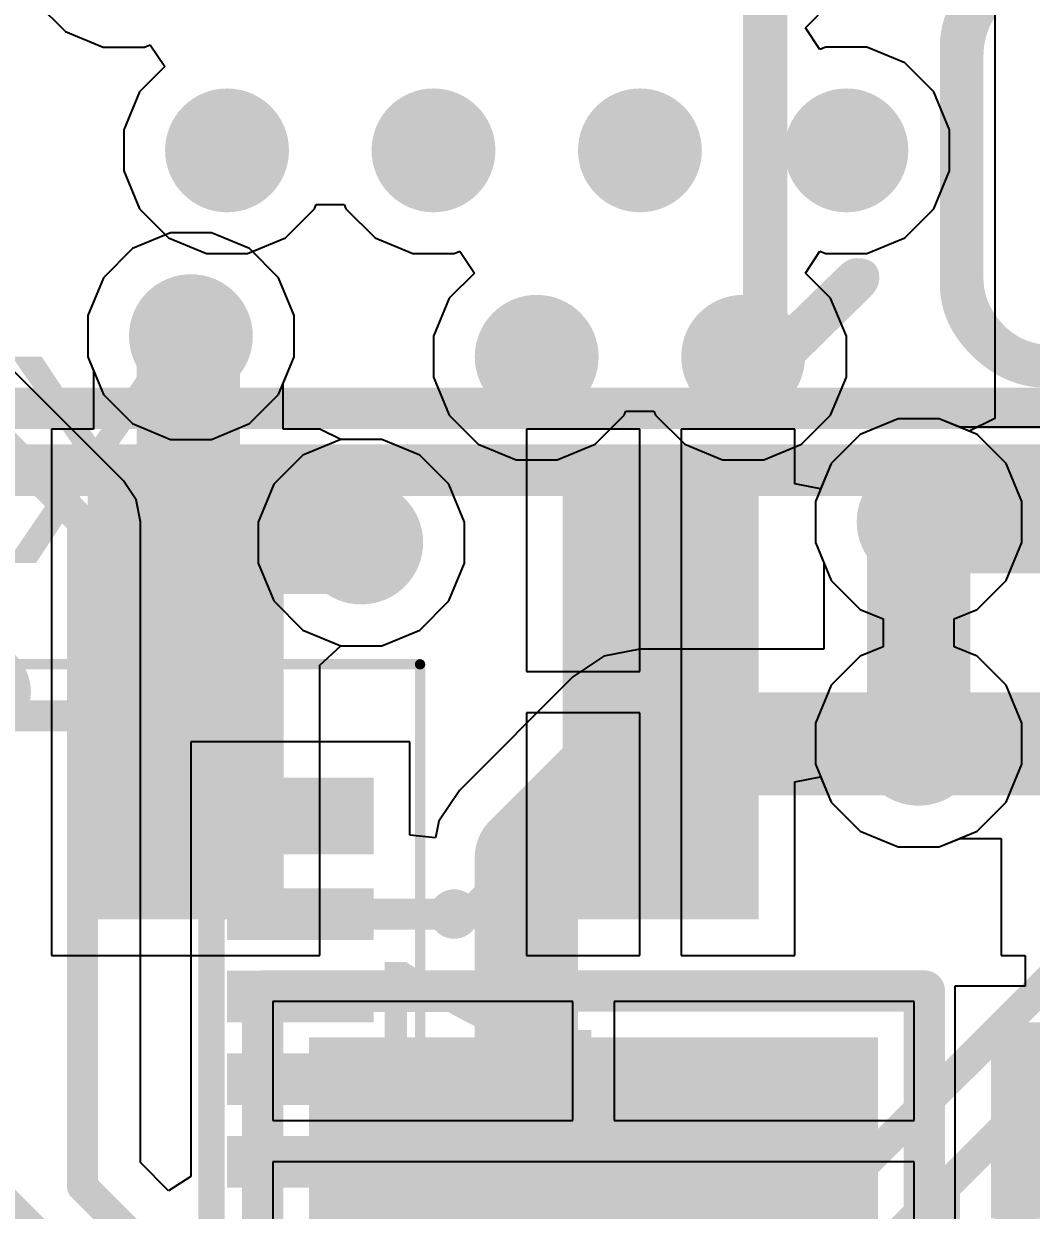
# Model space of a CAD drawing. Header units: inches. Extents: x -1.9 to 51.5, y -1.6 to 35.1.
# Drawn here: x 42.52 to 47.4, y 19.86 to 25.61 of the extents above; entities that cross this region are included whole.
import ezdxf

# ---------------------------------------------------------------- set-up
doc = ezdxf.new("R2010")
doc.units = ezdxf.units.IN
for name, color, linetype in [('Bottom Layer', 76, 'Continuous'), ('Bottom Layer 1', 5, 'Continuous'), ('Bottom Overlay', 54, 'Continuous'), ('Bottom Paste', 16, 'Continuous'), ('Bottom Solder', 6, 'Continuous'), ('Mechanical 13', 56, 'Continuous'), ('Mechanical 15', 56, 'Continuous'), ('Mechanical 16', 56, 'Continuous'), ('Mechanical 5', 56, 'Continuous'), ('Top Layer', 16, 'Continuous'), ('Top Layer 1', 1, 'Continuous'), ('Top Overlay', 2, 'Continuous'), ('Top Paste', 8, 'Continuous'), ('Top Solder', 216, 'Continuous'), ('Via Holes', 16, 'Continuous')]:
    doc.layers.add(name, color=color, linetype=linetype)
doc.styles.add('Arial', font='', dxfattribs={"height": 0.2})
doc.styles.add('GOST type B', font='', dxfattribs={"height": 0.2})
doc.styles.get('Arial').set_extended_font_data('Arial')
doc.styles.get('GOST type B').set_extended_font_data('GOST type B')

# ---------------------------------------------------------------- blocks, each defined once
blk = doc.blocks.new('DF40C_40DP_B_106')
at = {"layer": 'Bottom Layer 1'}
for points in [[(-4.435, 1.685), (-4.115, 1.685), (-4.115, 1.025), (-4.435, 1.025)], [(-3.9, 1.685), (-3.7, 1.685), (-3.7, 1.025), (-3.9, 1.025)], [(-3.5, 1.685), (-3.3, 1.685), (-3.3, 1.025), (-3.5, 1.025)], [(-3.1, 1.685), (-2.9, 1.685), (-2.9, 1.025), (-3.1, 1.025)], [(-2.7, 1.685), (-2.5, 1.685), (-2.5, 1.025), (-2.7, 1.025)]]:
    blk.add_hatch(color=5, dxfattribs=at).paths.add_polyline_path(points)
at = {"layer": 'Bottom Paste'}
for points in [[(-4.435, 1.685), (-4.115, 1.685), (-4.115, 1.025), (-4.435, 1.025)], [(-3.9, 1.685), (-3.7, 1.685), (-3.7, 1.025), (-3.9, 1.025)], [(-3.5, 1.685), (-3.3, 1.685), (-3.3, 1.025), (-3.5, 1.025)], [(-3.1, 1.685), (-2.9, 1.685), (-2.9, 1.025), (-3.1, 1.025)], [(-2.7, 1.685), (-2.5, 1.685), (-2.5, 1.025), (-2.7, 1.025)]]:
    blk.add_hatch(color=16, dxfattribs=at).paths.add_polyline_path(points)
at = {"layer": 'Bottom Solder'}
for points in [[(-4.46, 1.71), (-4.09, 1.71), (-4.09, 1), (-4.46, 1)], [(-3.925, 1.71), (-3.675, 1.71), (-3.675, 1), (-3.925, 1)], [(-3.525, 1.71), (-3.275, 1.71), (-3.275, 1), (-3.525, 1)], [(-3.125, 1.71), (-2.875, 1.71), (-2.875, 1), (-3.125, 1)], [(-2.725, 1.71), (-2.475, 1.71), (-2.475, 1), (-2.725, 1)]]:
    blk.add_hatch(color=6, dxfattribs=at).paths.add_polyline_path(points)
at = {"layer": 'Bottom Overlay'}
for points in [[(-3.74, 2.1, 0.12, 0.12, 1), (-3.86, 2.1, 0.12, 0.12, 1)], [(-3.89, 2.1, 0.06, 0.06, 1), (-3.83, 2.1, 0.06, 0.06, 1)], [(-3.77, 2.1, 0.06, 0.06, 1), (-3.71, 2.1, 0.06, 0.06, 1)], [(-4.7975, 0.925, 0.075, 0.075, 1), (-4.7225, 0.925, 0.075, 0.075, 1)]]:
    blk.add_lwpolyline(points, format="xyseb", close=True, dxfattribs=at)
blk.add_lwpolyline([(-4.76, -0.925, 0.15, 0.15, 0), (-4.76, 0.925, 0.15, 0.15, 0)], format="xyseb", dxfattribs=at)
at = {"layer": 'Mechanical 13'}
for points in [[(-4.76, -0.925, 0.127, 0.127, 0), (-4.76, 0.925, 0.127, 0.127, 0)], [(4.76, 0.925, 0.127, 0.127, 0), (-4.76, 0.925, 0.127, 0.127, 0)]]:
    blk.add_lwpolyline(points, format="xyseb", dxfattribs=at)
blk.add_lwpolyline([(-4.7918, 0.925, 0.0635, 0.0635, 1), (-4.7283, 0.925, 0.0635, 0.0635, 1)], format="xyseb", close=True, dxfattribs=at)
blk.add_lwpolyline([(-4.7918, 0.925, 0.0635, 0.0635, 1), (-4.7283, 0.925, 0.0635, 0.0635, 1)], format="xyseb", close=True, dxfattribs=at)
at = {"layer": 'Mechanical 15'}
for points in [[(-5.01, -1.935, 0.05, 0.05, 0), (-5.01, 1.935, 0.05, 0.05, 0)], [(5.01, 1.935, 0.05, 0.05, 0), (-5.01, 1.935, 0.05, 0.05, 0)]]:
    blk.add_lwpolyline(points, format="xyseb", dxfattribs=at)
blk.add_lwpolyline([(-5.0225, 1.935, 0.025, 0.025, 1), (-4.9975, 1.935, 0.025, 0.025, 1)], format="xyseb", close=True, dxfattribs=at)
blk.add_lwpolyline([(-5.0225, 1.935, 0.025, 0.025, 1), (-4.9975, 1.935, 0.025, 0.025, 1)], format="xyseb", close=True, dxfattribs=at)
blk = doc.blocks.new('SOT223_175')
at = {"layer": 'Top Layer 1'}
for points in [[(-4, 1.85), (-4, 2.75), (-1.85, 2.75), (-1.85, 1.85)], [(-4, -0.45), (-4, 0.45), (-1.85, 0.45), (-1.85, -0.45)]]:
    blk.add_hatch(color=1, dxfattribs=at).paths.add_polyline_path(points)
at = {"layer": 'Top Paste'}
for points in [[(-4, 1.85), (-4, 2.75), (-1.85, 2.75), (-1.85, 1.85)], [(-4, -0.45), (-4, 0.45), (-1.85, 0.45), (-1.85, -0.45)]]:
    blk.add_hatch(color=8, dxfattribs=at).paths.add_polyline_path(points)
at = {"layer": 'Top Solder'}
for points in [[(-4.025, 1.825), (-4.025, 2.775), (-1.825, 2.775), (-1.825, 1.825)], [(-4.025, -0.475), (-4.025, 0.475), (-1.825, 0.475), (-1.825, -0.475)]]:
    blk.add_hatch(color=216, dxfattribs=at).paths.add_polyline_path(points)
at = {"layer": 'Mechanical 13'}
blk.add_lwpolyline([(-1.85, 3.35, 0.25, 0.25, 0), (-1.85, -3.35, 0.25, 0.25, 0)], format="xyseb", dxfattribs=at)
at = {"layer": 'Top Overlay'}
blk.add_lwpolyline([(-2.8, 3.3, 0.25, 0.25, 1), (-3.05, 3.3, 0.25, 0.25, 1)], format="xyseb", close=True, dxfattribs=at)
blk.add_lwpolyline([(-1.55, 3.35, 0.2, 0.2, 0), (-1.55, -3.35, 0.2, 0.2, 0)], format="xyseb", dxfattribs=at)
at = {"layer": 'Mechanical 13', "style": 'GOST type B'}
blk.add_text('D1', height=2.15, rotation=90, dxfattribs=at).set_placement((0.7, -2.9))
blk = doc.blocks.new('1210C_176')
at = {"layer": 'Top Layer 1'}
for points in [[(-2.1021, 1.3531), (-1.1479, 1.3531), (-1.1479, -1.3531), (-2.1021, -1.3531)], [(1.1479, 1.3531), (2.1021, 1.3531), (2.1021, -1.3531), (1.1479, -1.3531)]]:
    blk.add_hatch(color=1, dxfattribs=at).paths.add_polyline_path(points)
at = {"layer": 'Top Paste'}
for points in [[(-2.1021, 1.3531), (-1.1479, 1.3531), (-1.1479, -1.3531), (-2.1021, -1.3531)], [(1.1479, 1.3531), (2.1021, 1.3531), (2.1021, -1.3531), (1.1479, -1.3531)]]:
    blk.add_hatch(color=8, dxfattribs=at).paths.add_polyline_path(points)
at = {"layer": 'Top Solder'}
for points in [[(-2.1271, 1.3781), (-1.1229, 1.3781), (-1.1229, -1.3781), (-2.1271, -1.3781)], [(1.1229, 1.3781), (2.1271, 1.3781), (2.1271, -1.3781), (1.1229, -1.3781)]]:
    blk.add_hatch(color=216, dxfattribs=at).paths.add_polyline_path(points)
at = {"layer": 'Mechanical 13'}
for points in [[(-1.6, 1.25, 0.2, 0.2, 0), (1.6, 1.25, 0.2, 0.2, 0)], [(-1.6, 1.25, 0.2, 0.2, 0), (-1.6, -1.25, 0.2, 0.2, 0)], [(1.6, 1.25, 0.2, 0.2, 0), (1.6, -1.25, 0.2, 0.2, 0)], [(-1.6, -1.25, 0.2, 0.2, 0), (1.6, -1.25, 0.2, 0.2, 0)]]:
    blk.add_lwpolyline(points, format="xyseb", dxfattribs=at)
for points in [[(-1.65, 1.25, 0.1, 0.1, 1), (-1.55, 1.25, 0.1, 0.1, 1)], [(-1.65, 1.25, 0.1, 0.1, 1), (-1.55, 1.25, 0.1, 0.1, 1)], [(1.55, 1.25, 0.1, 0.1, 1), (1.65, 1.25, 0.1, 0.1, 1)], [(1.55, 1.25, 0.1, 0.1, 1), (1.65, 1.25, 0.1, 0.1, 1)], [(-1.65, -1.25, 0.1, 0.1, 1), (-1.55, -1.25, 0.1, 0.1, 1)], [(-1.65, -1.25, 0.1, 0.1, 1), (-1.55, -1.25, 0.1, 0.1, 1)], [(1.55, -1.25, 0.1, 0.1, 1), (1.65, -1.25, 0.1, 0.1, 1)], [(1.55, -1.25, 0.1, 0.1, 1), (1.65, -1.25, 0.1, 0.1, 1)]]:
    blk.add_lwpolyline(points, format="xyseb", close=True, dxfattribs=at)
at = {"layer": 'Mechanical 15'}
for points in [[(-2.3521, 1.6031, 0.2, 0.2, 0), (2.3521, 1.6031, 0.2, 0.2, 0)], [(-2.3521, 1.6031, 0.2, 0.2, 0), (-2.3521, -1.6031, 0.2, 0.2, 0)], [(2.3521, 1.6031, 0.2, 0.2, 0), (2.3521, -1.6031, 0.2, 0.2, 0)], [(-2.3521, -1.6031, 0.2, 0.2, 0), (2.3521, -1.6031, 0.2, 0.2, 0)]]:
    blk.add_lwpolyline(points, format="xyseb", dxfattribs=at)
for points in [[(-2.4021, 1.6031, 0.1, 0.1, 1), (-2.3021, 1.6031, 0.1, 0.1, 1)], [(-2.4021, 1.6031, 0.1, 0.1, 1), (-2.3021, 1.6031, 0.1, 0.1, 1)], [(2.3021, 1.6031, 0.1, 0.1, 1), (2.4021, 1.6031, 0.1, 0.1, 1)], [(2.3021, 1.6031, 0.1, 0.1, 1), (2.4021, 1.6031, 0.1, 0.1, 1)], [(-2.4021, -1.6031, 0.1, 0.1, 1), (-2.3021, -1.6031, 0.1, 0.1, 1)], [(-2.4021, -1.6031, 0.1, 0.1, 1), (-2.3021, -1.6031, 0.1, 0.1, 1)], [(2.3021, -1.6031, 0.1, 0.1, 1), (2.4021, -1.6031, 0.1, 0.1, 1)], [(2.3021, -1.6031, 0.1, 0.1, 1), (2.4021, -1.6031, 0.1, 0.1, 1)]]:
    blk.add_lwpolyline(points, format="xyseb", close=True, dxfattribs=at)
at = {"layer": 'Mechanical 16'}
for points in [[(0, 0.5, 0.1, 0.1, 0), (0, -0.5, 0.1, 0.1, 0)], [(-0.5, 0, 0.1, 0.1, 0), (0.5, 0, 0.1, 0.1, 0)]]:
    blk.add_lwpolyline(points, format="xyseb", dxfattribs=at)
for points in [[(-0.025, 0.5, 0.05, 0.05, 1), (0.025, 0.5, 0.05, 0.05, 1)], [(-0.525, 0, 0.05, 0.05, 1), (-0.475, 0, 0.05, 0.05, 1)], [(0.475, 0, 0.05, 0.05, 1), (0.525, 0, 0.05, 0.05, 1)], [(-0.025, -0.5, 0.05, 0.05, 1), (0.025, -0.5, 0.05, 0.05, 1)]]:
    blk.add_lwpolyline(points, format="xyseb", close=True, dxfattribs=at)
at = {"layer": 'Mechanical 5'}
for points in [[(-2.3521, 1.6031, 0.2, 0.2, 0), (2.3521, 1.6031, 0.2, 0.2, 0)], [(-2.3521, 1.6031, 0.2, 0.2, 0), (-2.3521, -1.6031, 0.2, 0.2, 0)], [(2.3521, 1.6031, 0.2, 0.2, 0), (2.3521, -1.6031, 0.2, 0.2, 0)], [(-2.3521, -1.6031, 0.2, 0.2, 0), (2.3521, -1.6031, 0.2, 0.2, 0)]]:
    blk.add_lwpolyline(points, format="xyseb", dxfattribs=at)
for points in [[(-2.4021, 1.6031, 0.1, 0.1, 1), (-2.3021, 1.6031, 0.1, 0.1, 1)], [(-2.4021, 1.6031, 0.1, 0.1, 1), (-2.3021, 1.6031, 0.1, 0.1, 1)], [(2.3021, 1.6031, 0.1, 0.1, 1), (2.4021, 1.6031, 0.1, 0.1, 1)], [(2.3021, 1.6031, 0.1, 0.1, 1), (2.4021, 1.6031, 0.1, 0.1, 1)], [(-2.4021, -1.6031, 0.1, 0.1, 1), (-2.3021, -1.6031, 0.1, 0.1, 1)], [(-2.4021, -1.6031, 0.1, 0.1, 1), (-2.3021, -1.6031, 0.1, 0.1, 1)], [(2.3021, -1.6031, 0.1, 0.1, 1), (2.4021, -1.6031, 0.1, 0.1, 1)], [(2.3021, -1.6031, 0.1, 0.1, 1), (2.4021, -1.6031, 0.1, 0.1, 1)]]:
    blk.add_lwpolyline(points, format="xyseb", close=True, dxfattribs=at)
at = {"layer": 'Top Overlay'}
for points in [[(-0.75, 1.275, 0.15, 0.15, 0), (0.75, 1.275, 0.15, 0.15, 0)], [(0, 0.925, 0.15, 0.15, 0), (0, 0, 0.15, 0.15, 0)], [(0, 0, 0.15, 0.15, 0), (0, -0.925, 0.15, 0.15, 0)], [(-0.75, -1.275, 0.15, 0.15, 0), (0.75, -1.275, 0.15, 0.15, 0)]]:
    blk.add_lwpolyline(points, format="xyseb", dxfattribs=at)
for points in [[(-0.7875, 1.275, 0.075, 0.075, 1), (-0.7125, 1.275, 0.075, 0.075, 1)], [(0.7125, 1.275, 0.075, 0.075, 1), (0.7875, 1.275, 0.075, 0.075, 1)], [(-0.0375, 0.925, 0.075, 0.075, 1), (0.0375, 0.925, 0.075, 0.075, 1)], [(-0.0375, 0, 0.075, 0.075, 1), (0.0375, 0, 0.075, 0.075, 1)], [(-0.0375, 0, 0.075, 0.075, 1), (0.0375, 0, 0.075, 0.075, 1)], [(-0.0375, -0.925, 0.075, 0.075, 1), (0.0375, -0.925, 0.075, 0.075, 1)], [(-0.7875, -1.275, 0.075, 0.075, 1), (-0.7125, -1.275, 0.075, 0.075, 1)], [(0.7125, -1.275, 0.075, 0.075, 1), (0.7875, -1.275, 0.075, 0.075, 1)]]:
    blk.add_lwpolyline(points, format="xyseb", close=True, dxfattribs=at)
at = {"layer": 'Mechanical 5', "style": 'Arial'}
blk.add_text('C17', height=1, dxfattribs=at).set_placement((0, 0.0111))
blk = doc.blocks.new('0603C_177')
at = {"layer": 'Top Layer 1'}
for points in [[(-1.25, -0.525), (-1.25, 0.525), (-0.35, 0.525), (-0.35, -0.525)], [(0.35, -0.525), (0.35, 0.525), (1.25, 0.525), (1.25, -0.525)]]:
    blk.add_hatch(color=1, dxfattribs=at).paths.add_polyline_path(points)
at = {"layer": 'Top Paste'}
for points in [[(-1.25, -0.525), (-1.25, 0.525), (-0.35, 0.525), (-0.35, -0.525)], [(0.35, -0.525), (0.35, 0.525), (1.25, 0.525), (1.25, -0.525)]]:
    blk.add_hatch(color=8, dxfattribs=at).paths.add_polyline_path(points)
at = {"layer": 'Top Solder'}
for points in [[(-1.275, -0.55), (-1.275, 0.55), (-0.325, 0.55), (-0.325, -0.55)], [(0.325, -0.55), (0.325, 0.55), (1.275, 0.55), (1.275, -0.55)]]:
    blk.add_hatch(color=216, dxfattribs=at).paths.add_polyline_path(points)
at = {"layer": 'Top Overlay'}
for points in [[(-0.5, 0.775, 0.15, 0.15, 0), (0.5, 0.775, 0.15, 0.15, 0)], [(0, 0.45, 0.15, 0.15, 0), (0, -0.45, 0.15, 0.15, 0)], [(-0.5, -0.775, 0.15, 0.15, 0), (0.5, -0.775, 0.15, 0.15, 0)]]:
    blk.add_lwpolyline(points, format="xyseb", dxfattribs=at)
for points in [[(-0.5375, 0.775, 0.075, 0.075, 1), (-0.4625, 0.775, 0.075, 0.075, 1)], [(0.4625, 0.775, 0.075, 0.075, 1), (0.5375, 0.775, 0.075, 0.075, 1)], [(-0.0375, 0.45, 0.075, 0.075, 1), (0.0375, 0.45, 0.075, 0.075, 1)], [(-0.0375, -0.45, 0.075, 0.075, 1), (0.0375, -0.45, 0.075, 0.075, 1)], [(-0.5375, -0.775, 0.075, 0.075, 1), (-0.4625, -0.775, 0.075, 0.075, 1)], [(0.4625, -0.775, 0.075, 0.075, 1), (0.5375, -0.775, 0.075, 0.075, 1)]]:
    blk.add_lwpolyline(points, format="xyseb", close=True, dxfattribs=at)

msp = doc.modelspace()

# ---------------------------------------------------------------- hatches: boundary and pattern name
at = {"layer": 'Bottom Layer'}
h = msp.add_hatch(color=76, dxfattribs=at)
edge = h.paths.add_edge_path()
edge.add_arc((43.5, 25), 0.3, 0, 360)
h = msp.add_hatch(color=76, dxfattribs=at)
edge = h.paths.add_edge_path()
edge.add_arc((44.5, 25), 0.3, 0, 360)
h = msp.add_hatch(color=76, dxfattribs=at)
edge = h.paths.add_edge_path()
edge.add_arc((45.5, 25), 0.3, 0, 360)
h = msp.add_hatch(color=76, dxfattribs=at)
edge = h.paths.add_edge_path()
edge.add_arc((46.5, 25), 0.3, 0, 360)
h = msp.add_hatch(color=76, dxfattribs=at)
edge = h.paths.add_edge_path()
edge.add_arc((43.325, 24.1), 0.3, 0, 360)
h = msp.add_hatch(color=76, dxfattribs=at)
edge = h.paths.add_edge_path()
edge.add_arc((45, 24), 0.3, 0, 360)
h = msp.add_hatch(color=76, dxfattribs=at)
edge = h.paths.add_edge_path()
edge.add_arc((46, 24), 0.3, 0, 360)
h = msp.add_hatch(color=76, dxfattribs=at)
edge = h.paths.add_edge_path()
edge.add_arc((46.85, 23.2), 0.3, 0, 360)
h = msp.add_hatch(color=76, dxfattribs=at)
edge = h.paths.add_edge_path()
edge.add_arc((44.15, 23.1), 0.3, 0, 360)
h = msp.add_hatch(color=76, dxfattribs=at)
edge = h.paths.add_edge_path()
edge.add_arc((46.85, 22.125), 0.3, 0, 360)
at = {"layer": 'Bottom Layer 1'}
h = msp.add_hatch(color=5, dxfattribs=at)
edge = h.paths.add_edge_path()
edge.add_arc((43.5, 25), 0.3, 0, 360)
h = msp.add_hatch(color=5, dxfattribs=at)
edge = h.paths.add_edge_path()
edge.add_arc((44.5, 25), 0.3, 0, 360)
h = msp.add_hatch(color=5, dxfattribs=at)
edge = h.paths.add_edge_path()
edge.add_arc((45.5, 25), 0.3, 0, 360)
h = msp.add_hatch(color=5, dxfattribs=at)
edge = h.paths.add_edge_path()
edge.add_arc((46.5, 25), 0.3, 0, 360)
h = msp.add_hatch(color=5, dxfattribs=at)
edge = h.paths.add_edge_path()
edge.add_arc((43.325, 24.1), 0.3, 0, 360)
h = msp.add_hatch(color=5, dxfattribs=at)
edge = h.paths.add_edge_path()
edge.add_arc((45, 24), 0.3, 0, 360)
h = msp.add_hatch(color=5, dxfattribs=at)
edge = h.paths.add_edge_path()
edge.add_arc((46, 24), 0.3, 0, 360)
h = msp.add_hatch(color=5, dxfattribs=at)
edge = h.paths.add_edge_path()
edge.add_arc((46.85, 23.2), 0.3, 0, 360)
h = msp.add_hatch(color=5, dxfattribs=at)
edge = h.paths.add_edge_path()
edge.add_arc((44.15, 23.1), 0.3, 0, 360)
h = msp.add_hatch(color=5, dxfattribs=at)
edge = h.paths.add_edge_path()
edge.add_arc((46.85, 22.125), 0.3, 0, 360)
at = {"layer": 'Top Layer'}
h = msp.add_hatch(color=16, dxfattribs=at)
edge = h.paths.add_edge_path()
edge.add_arc((43.5, 25), 0.3, 0, 360)
h = msp.add_hatch(color=16, dxfattribs=at)
edge = h.paths.add_edge_path()
edge.add_arc((44.5, 25), 0.3, 0, 360)
h = msp.add_hatch(color=16, dxfattribs=at)
edge = h.paths.add_edge_path()
edge.add_arc((45.5, 25), 0.3, 0, 360)
h = msp.add_hatch(color=16, dxfattribs=at)
edge = h.paths.add_edge_path()
edge.add_arc((46.5, 25), 0.3, 0, 360)
h = msp.add_hatch(color=16, dxfattribs=at)
edge = h.paths.add_edge_path()
edge.add_arc((43.325, 24.1), 0.3, 0, 360)
h = msp.add_hatch(color=16, dxfattribs=at)
edge = h.paths.add_edge_path()
edge.add_arc((45, 24), 0.3, 0, 360)
h = msp.add_hatch(color=16, dxfattribs=at)
edge = h.paths.add_edge_path()
edge.add_arc((46, 24), 0.3, 0, 360)
h = msp.add_hatch(color=16, dxfattribs=at)
edge = h.paths.add_edge_path()
edge.add_arc((46.85, 23.2), 0.3, 0, 360)
h = msp.add_hatch(color=16, dxfattribs=at)
edge = h.paths.add_edge_path()
edge.add_arc((44.15, 23.1), 0.3, 0, 360)
h = msp.add_hatch(color=16, dxfattribs=at)
edge = h.paths.add_edge_path()
edge.add_arc((46.85, 22.125), 0.3, 0, 360)
at = {"layer": 'Top Layer 1'}
h = msp.add_hatch(color=1, dxfattribs=at)
edge = h.paths.add_edge_path()
edge.add_arc((43.5, 25), 0.3, 0, 360)
h = msp.add_hatch(color=1, dxfattribs=at)
edge = h.paths.add_edge_path()
edge.add_arc((44.5, 25), 0.3, 0, 360)
h = msp.add_hatch(color=1, dxfattribs=at)
edge = h.paths.add_edge_path()
edge.add_arc((45.5, 25), 0.3, 0, 360)
h = msp.add_hatch(color=1, dxfattribs=at)
edge = h.paths.add_edge_path()
edge.add_arc((46.5, 25), 0.3, 0, 360)
h = msp.add_hatch(color=1, dxfattribs=at)
edge = h.paths.add_edge_path()
edge.add_arc((43.325, 24.1), 0.3, 0, 360)
h = msp.add_hatch(color=1, dxfattribs=at)
edge = h.paths.add_edge_path()
edge.add_arc((45, 24), 0.3, 0, 360)
h = msp.add_hatch(color=1, dxfattribs=at)
edge = h.paths.add_edge_path()
edge.add_arc((46, 24), 0.3, 0, 360)
h = msp.add_hatch(color=1, dxfattribs=at)
edge = h.paths.add_edge_path()
edge.add_arc((46.85, 23.2), 0.3, 0, 360)
h = msp.add_hatch(color=1, dxfattribs=at)
edge = h.paths.add_edge_path()
edge.add_arc((44.15, 23.1), 0.3, 0, 360)
h = msp.add_hatch(color=1, dxfattribs=at)
edge = h.paths.add_edge_path()
edge.add_arc((46.85, 22.125), 0.3, 0, 360)
at = {"layer": 'Via Holes'}
h = msp.add_hatch(color=7, dxfattribs=at)
edge = h.paths.add_edge_path()
edge.add_arc((43.5, 25), 0.15, 0, 360)
h = msp.add_hatch(color=7, dxfattribs=at)
edge = h.paths.add_edge_path()
edge.add_arc((44.5, 25), 0.15, 0, 360)
h = msp.add_hatch(color=7, dxfattribs=at)
edge = h.paths.add_edge_path()
edge.add_arc((45.5, 25), 0.15, 0, 360)
h = msp.add_hatch(color=7, dxfattribs=at)
edge = h.paths.add_edge_path()
edge.add_arc((46.5, 25), 0.15, 0, 360)
h = msp.add_hatch(color=7, dxfattribs=at)
edge = h.paths.add_edge_path()
edge.add_arc((43.325, 24.1), 0.15, 0, 360)
h = msp.add_hatch(color=7, dxfattribs=at)
edge = h.paths.add_edge_path()
edge.add_arc((45, 24), 0.15, 0, 360)
h = msp.add_hatch(color=7, dxfattribs=at)
edge = h.paths.add_edge_path()
edge.add_arc((46, 24), 0.15, 0, 360)
h = msp.add_hatch(color=7, dxfattribs=at)
edge = h.paths.add_edge_path()
edge.add_arc((46.85, 23.2), 0.15, 0, 360)
h = msp.add_hatch(color=7, dxfattribs=at)
edge = h.paths.add_edge_path()
edge.add_arc((44.15, 23.1), 0.15, 0, 360)
h = msp.add_hatch(color=7, dxfattribs=at)
edge = h.paths.add_edge_path()
edge.add_arc((46.85, 22.125), 0.15, 0, 360)

# ---------------------------------------------------------------- linework, layer by layer
at = {"layer": 'Bottom Layer'}
for p, q in [((42.5761, 25.7168), (42.7168, 25.5761)), ((46.3013, 25.5942), (46.4239, 25.7168)), ((46.3721, 25.4882), (46.3013, 25.5942)), ((42.7168, 25.5761), (42.9005, 25.5)), ((42.9005, 25.5), (43.0995, 25.5)), ((43.0995, 25.5), (43.1279, 25.5118)), ((43.1279, 25.5118), (43.1987, 25.4058)), ((46.4005, 25.5), (46.3721, 25.4882)), ((46.5995, 25.5), (46.4005, 25.5)), ((46.7832, 25.4239), (46.5995, 25.5)), ((46.9239, 25.2832), (46.7832, 25.4239)), ((43.1987, 25.4058), (43.0761, 25.2832)), ((43.0761, 25.2832), (43, 25.0995)), ((47, 25.0995), (46.9239, 25.2832)), ((43, 25.0995), (43, 24.9005)), ((47, 24.9005), (47, 25.0995)), ((43, 24.9005), (43.0761, 24.7168)), ((46.9239, 24.7168), (47, 24.9005)), ((43.9239, 24.7168), (43.9323, 24.7372)), ((43.9323, 24.7372), (44.0677, 24.7372)), ((44.0677, 24.7372), (44.0761, 24.7168)), ((43.0761, 24.7168), (43.2168, 24.5761)), ((43.7832, 24.5761), (43.9239, 24.7168)), ((44.0761, 24.7168), (44.2168, 24.5761)), ((46.7832, 24.5761), (46.9239, 24.7168)), ((43.2168, 24.5761), (43.4005, 24.5)), ((43.5995, 24.5), (43.7832, 24.5761)), ((44.2168, 24.5761), (44.4005, 24.5)), ((46.5995, 24.5), (46.7832, 24.5761)), ((43.4005, 24.5), (43.5995, 24.5)), ((44.4005, 24.5), (44.5995, 24.5)), ((44.5995, 24.5), (44.6279, 24.5118)), ((44.6279, 24.5118), (44.6987, 24.4058)), ((46.3013, 24.4058), (46.3721, 24.5118)), ((46.3721, 24.5118), (46.4005, 24.5)), ((46.4005, 24.5), (46.5995, 24.5)), ((44.6987, 24.4058), (44.5761, 24.2832)), ((46.4239, 24.2832), (46.3013, 24.4058)), ((44.5761, 24.2832), (44.5, 24.0995)), ((46.5, 24.0995), (46.4239, 24.2832)), ((44.5, 24.0995), (44.5, 23.9005)), ((46.5, 23.9005), (46.5, 24.0995)), ((44.5, 23.9005), (44.5761, 23.7168)), ((46.4239, 23.7168), (46.5, 23.9005)), ((44.5761, 23.7168), (44.7168, 23.5761)), ((45.2832, 23.5761), (45.4239, 23.7168)), ((45.4239, 23.7168), (45.4323, 23.7372)), ((45.4323, 23.7372), (45.5677, 23.7372)), ((45.5677, 23.7372), (45.5761, 23.7168)), ((45.5761, 23.7168), (45.7168, 23.5761)), ((46.2832, 23.5761), (46.4239, 23.7168)), ((46.7505, 23.7), (46.5668, 23.6239)), ((46.9495, 23.7), (46.7505, 23.7)), ((47.1332, 23.6239), (46.9495, 23.7)), ((44.7168, 23.5761), (44.9005, 23.5)), ((45.0995, 23.5), (45.2832, 23.5761)), ((45.7168, 23.5761), (45.9005, 23.5)), ((46.0995, 23.5), (46.2832, 23.5761)), ((46.5668, 23.6239), (46.4261, 23.4832)), ((47.2739, 23.4832), (47.1332, 23.6239)), ((44.9005, 23.5), (45.0995, 23.5)), ((45.9005, 23.5), (46.0995, 23.5)), ((46.4261, 23.4832), (46.35, 23.2995)), ((47.35, 23.2995), (47.2739, 23.4832)), ((46.35, 23.2995), (46.35, 23.1005)), ((47.35, 23.1005), (47.35, 23.2995)), ((46.35, 23.1005), (46.4261, 22.9168)), ((47.2739, 22.9168), (47.35, 23.1005)), ((46.4261, 22.9168), (46.5668, 22.7761)), ((47.1332, 22.7761), (47.2739, 22.9168)), ((46.5668, 22.7761), (46.6778, 22.7302)), ((47.0222, 22.7302), (47.1332, 22.7761)), ((46.6778, 22.7302), (46.6778, 22.5948)), ((47.0222, 22.5948), (47.0222, 22.7302)), ((46.6778, 22.5948), (46.5668, 22.5489)), ((47.1332, 22.5489), (47.0222, 22.5948)), ((46.5668, 22.5489), (46.4261, 22.4082)), ((47.2739, 22.4082), (47.1332, 22.5489)), ((46.4261, 22.4082), (46.35, 22.2245)), ((47.35, 22.2245), (47.2739, 22.4082)), ((46.35, 22.2245), (46.35, 22.0255)), ((47.35, 22.0255), (47.35, 22.2245)), ((46.35, 22.0255), (46.4261, 21.8418)), ((47.2739, 21.8418), (47.35, 22.0255)), ((46.4261, 21.8418), (46.5668, 21.7011)), ((47.1332, 21.7011), (47.2739, 21.8418)), ((46.5668, 21.7011), (46.7505, 21.625)), ((46.9495, 21.625), (47.1332, 21.7011)), ((46.7505, 21.625), (46.9495, 21.625))]:
    msp.add_line(p, q, dxfattribs=at)
at = {"layer": 'Bottom Layer 1'}
for p, q in [((47.2196, 25.7839), (47.2196, 23.7008)), ((43.2255, 24.6), (43.0418, 24.5239)), ((43.4245, 24.6), (43.2255, 24.6)), ((43.6082, 24.5239), (43.4245, 24.6)), ((43.0418, 24.5239), (42.9011, 24.3832)), ((43.7489, 24.3832), (43.6082, 24.5239)), ((42.9011, 24.3832), (42.825, 24.1995)), ((43.825, 24.1995), (43.7489, 24.3832)), ((42.9983, 23.3983), (42.1988, 24.1977)), ((42.825, 24.1995), (42.825, 24.0005)), ((43.825, 24.0005), (43.825, 24.1995)), ((42.825, 24.0005), (42.9011, 23.8168)), ((43.7489, 23.8168), (43.825, 24.0005)), ((42.9011, 23.8168), (43.0418, 23.6761)), ((43.6082, 23.6761), (43.7489, 23.8168)), ((46.7505, 23.7), (46.5668, 23.6239)), ((46.9495, 23.7), (46.7505, 23.7)), ((47.0946, 23.6399), (46.9495, 23.7)), ((47.2196, 23.7008), (47.0946, 23.6399)), ((43.0418, 23.6761), (43.2255, 23.6)), ((43.4245, 23.6), (43.6082, 23.6761)), ((43.2255, 23.6), (43.4245, 23.6)), ((44.0505, 23.6), (43.8668, 23.5239)), ((44.2495, 23.6), (44.0505, 23.6)), ((44.4332, 23.5239), (44.2495, 23.6)), ((46.5668, 23.6239), (46.4261, 23.4832)), ((43.8668, 23.5239), (43.7261, 23.3832)), ((44.5739, 23.3832), (44.4332, 23.5239)), ((46.4261, 23.4832), (46.35, 23.2995)), ((43.059, 23.3073), (42.9983, 23.3983)), ((43.7261, 23.3832), (43.65, 23.1995)), ((44.65, 23.1995), (44.5739, 23.3832)), ((43.0804, 23.2), (43.059, 23.3073)), ((46.35, 23.2995), (46.35, 23.1005)), ((43.0804, 20.0958), (43.0804, 23.2)), ((43.65, 23.1995), (43.65, 23.0005)), ((44.65, 23.0005), (44.65, 23.1995)), ((46.35, 23.1005), (46.3912, 23.0011)), ((43.65, 23.0005), (43.7261, 22.8168)), ((44.5739, 22.8168), (44.65, 23.0005)), ((46.3912, 23.0011), (46.3912, 22.5838)), ((43.7261, 22.8168), (43.8668, 22.6761)), ((44.4332, 22.6761), (44.5739, 22.8168)), ((43.8668, 22.6761), (44.0505, 22.6)), ((44.2495, 22.6), (44.4332, 22.6761)), ((44.0505, 22.6), (44.2495, 22.6)), ((45.3244, 22.5489), (45.1756, 22.4494)), ((45.5, 22.5838), (45.3244, 22.5489)), ((46.3912, 22.5838), (45.5, 22.5838)), ((45.1756, 22.4494), (44.6256, 21.8994)), ((44.385, 22.135), (43.325, 22.135)), ((43.325, 22.135), (43.325, 21)), ((44.385, 21.6819), (44.385, 22.135)), ((44.6256, 21.8994), (44.5261, 21.7506)), ((44.5261, 21.7506), (44.51, 21.6696)), ((44.51, 21.6696), (44.385, 21.6819)), ((43.325, 21), (43.325, 20.028)), ((43.2168, 19.9594), (43.0804, 20.0958)), ((43.325, 20.028), (43.2168, 19.9594))]:
    msp.add_line(p, q, dxfattribs=at)
for points in [[(41.7, 24.3, 0.15, 0.15, 0), (42.8, 23.2, 0.15, 0.15, 0)], [(46.85, 22.125, 0.5, 0.5, 0), (46.85, 23.2, 0.5, 0.5, 0)], [(42.8, 19.9797, 0.15, 0.15, 0), (42.8, 23.2, 0.15, 0.15, 0)], [(44.95, 21.575, 0.5, 0.5, 0), (45.5, 22.125, 0.5, 0.5, 0)], [(45.5, 22.125, 0.5, 0.5, 0), (46.85, 22.125, 0.5, 0.5, 0)], [(44.95, 20.9125, 0.5, 0.5, 0), (44.95, 21.575, 0.5, 0.5, 0)], [(44.675, 21.3, 0.15, 0.15, 0), (44.95, 21.575, 0.15, 0.15, 0)], [(43.855, 21.3, 0.15, 0.15, 0), (44.675, 21.3, 0.15, 0.15, 0)], [(44.95, 20.5813, 0.5, 0.5, 0), (44.95, 20.9125, 0.5, 0.5, 0)], [(44.6, 18.1, 0.15, 0.15, 0), (47.5, 21, 0.15, 0.15, 0)], [(44.9375, 20.9, 0.15, 0.15, 0), (44.95, 20.9125, 0.15, 0.15, 0)], [(43.855, 20.9, 0.15, 0.15, 0), (44.9375, 20.9, 0.15, 0.15, 0)], [(44.7, 17.7, 0.15, 0.15, 0), (47.875, 20.875, 0.15, 0.15, 0)], [(44.4, 16.9, 0.15, 0.15, 0), (48.3, 20.8, 0.15, 0.15, 0)], [(44.95, 20.25, 0.5, 0.5, 0), (44.95, 20.5813, 0.5, 0.5, 0)], [(44.8687, 20.5, 0.15, 0.15, 0), (44.95, 20.5813, 0.15, 0.15, 0)], [(43.855, 20.5, 0.15, 0.15, 0), (44.8687, 20.5, 0.15, 0.15, 0)], [(44.8, 20.1, 0.15, 0.15, 0), (44.95, 20.25, 0.15, 0.15, 0)], [(42.175, 20.1571, 0.15, 0.15, 0), (43.4321, 18.9, 0.15, 0.15, 0)], [(43.855, 20.1, 0.15, 0.15, 0), (44.8, 20.1, 0.15, 0.15, 0)], [(42.8, 19.9797, 0.15, 0.15, 0), (43.4547, 19.325, 0.15, 0.15, 0)]]:
    msp.add_lwpolyline(points, format="xyseb", dxfattribs=at)
for points in [[(46.725, 23.2, 0.25, 0.25, 1), (46.975, 23.2, 0.25, 0.25, 1)], [(42.7625, 23.2, 0.075, 0.075, 1), (42.8375, 23.2, 0.075, 0.075, 1)], [(42.7625, 23.2, 0.075, 0.075, 1), (42.8375, 23.2, 0.075, 0.075, 1)], [(45.375, 22.125, 0.25, 0.25, 1), (45.625, 22.125, 0.25, 0.25, 1)], [(45.375, 22.125, 0.25, 0.25, 1), (45.625, 22.125, 0.25, 0.25, 1)], [(46.725, 22.125, 0.25, 0.25, 1), (46.975, 22.125, 0.25, 0.25, 1)], [(46.725, 22.125, 0.25, 0.25, 1), (46.975, 22.125, 0.25, 0.25, 1)], [(44.825, 21.575, 0.25, 0.25, 1), (45.075, 21.575, 0.25, 0.25, 1)], [(44.825, 21.575, 0.25, 0.25, 1), (45.075, 21.575, 0.25, 0.25, 1)], [(44.9125, 21.575, 0.075, 0.075, 1), (44.9875, 21.575, 0.075, 0.075, 1)], [(43.8175, 21.3, 0.075, 0.075, 1), (43.8925, 21.3, 0.075, 0.075, 1)], [(44.6375, 21.3, 0.075, 0.075, 1), (44.7125, 21.3, 0.075, 0.075, 1)], [(44.6375, 21.3, 0.075, 0.075, 1), (44.7125, 21.3, 0.075, 0.075, 1)], [(44.825, 20.9125, 0.25, 0.25, 1), (45.075, 20.9125, 0.25, 0.25, 1)], [(44.825, 20.9125, 0.25, 0.25, 1), (45.075, 20.9125, 0.25, 0.25, 1)], [(44.9125, 20.9125, 0.075, 0.075, 1), (44.9875, 20.9125, 0.075, 0.075, 1)], [(43.8175, 20.9, 0.075, 0.075, 1), (43.8925, 20.9, 0.075, 0.075, 1)], [(44.9, 20.9, 0.075, 0.075, 1), (44.975, 20.9, 0.075, 0.075, 1)], [(44.9, 20.9, 0.075, 0.075, 1), (44.975, 20.9, 0.075, 0.075, 1)], [(44.825, 20.5813, 0.25, 0.25, 1), (45.075, 20.5813, 0.25, 0.25, 1)], [(44.825, 20.5813, 0.25, 0.25, 1), (45.075, 20.5813, 0.25, 0.25, 1)], [(44.9125, 20.5813, 0.075, 0.075, 1), (44.9875, 20.5813, 0.075, 0.075, 1)], [(43.8175, 20.5, 0.075, 0.075, 1), (43.8925, 20.5, 0.075, 0.075, 1)], [(44.8312, 20.5, 0.075, 0.075, 1), (44.9062, 20.5, 0.075, 0.075, 1)], [(44.8312, 20.5, 0.075, 0.075, 1), (44.9062, 20.5, 0.075, 0.075, 1)], [(44.825, 20.25, 0.25, 0.25, 1), (45.075, 20.25, 0.25, 0.25, 1)], [(44.9125, 20.25, 0.075, 0.075, 1), (44.9875, 20.25, 0.075, 0.075, 1)], [(43.8175, 20.1, 0.075, 0.075, 1), (43.8925, 20.1, 0.075, 0.075, 1)], [(44.7625, 20.1, 0.075, 0.075, 1), (44.8375, 20.1, 0.075, 0.075, 1)], [(44.7625, 20.1, 0.075, 0.075, 1), (44.8375, 20.1, 0.075, 0.075, 1)], [(42.7625, 19.9797, 0.075, 0.075, 1), (42.8375, 19.9797, 0.075, 0.075, 1)], [(42.7625, 19.9797, 0.075, 0.075, 1), (42.8375, 19.9797, 0.075, 0.075, 1)]]:
    msp.add_lwpolyline(points, format="xyseb", close=True, dxfattribs=at)
at = {"layer": 'Top Layer'}
for p, q in [((42.5761, 25.7168), (42.7168, 25.5761)), ((46.3013, 25.5942), (46.4239, 25.7168)), ((46.3721, 25.4882), (46.3013, 25.5942)), ((42.7168, 25.5761), (42.9005, 25.5)), ((42.9005, 25.5), (43.0995, 25.5)), ((43.0995, 25.5), (43.1279, 25.5118)), ((43.1279, 25.5118), (43.1987, 25.4058)), ((46.4005, 25.5), (46.3721, 25.4882)), ((46.5995, 25.5), (46.4005, 25.5)), ((46.7832, 25.4239), (46.5995, 25.5)), ((46.9239, 25.2832), (46.7832, 25.4239)), ((43.1987, 25.4058), (43.0761, 25.2832)), ((43.0761, 25.2832), (43, 25.0995)), ((47, 25.0995), (46.9239, 25.2832)), ((43, 25.0995), (43, 24.9005)), ((47, 24.9005), (47, 25.0995)), ((43, 24.9005), (43.0761, 24.7168)), ((46.9239, 24.7168), (47, 24.9005)), ((43.9239, 24.7168), (43.9323, 24.7372)), ((43.9323, 24.7372), (44.0677, 24.7372)), ((44.0677, 24.7372), (44.0761, 24.7168)), ((43.0761, 24.7168), (43.2168, 24.5761)), ((43.7832, 24.5761), (43.9239, 24.7168)), ((44.0761, 24.7168), (44.2168, 24.5761)), ((46.7832, 24.5761), (46.9239, 24.7168)), ((43.2168, 24.5761), (43.4005, 24.5)), ((43.5995, 24.5), (43.7832, 24.5761)), ((44.2168, 24.5761), (44.4005, 24.5)), ((46.5995, 24.5), (46.7832, 24.5761)), ((43.4005, 24.5), (43.5995, 24.5)), ((44.4005, 24.5), (44.5995, 24.5)), ((44.5995, 24.5), (44.6279, 24.5118)), ((44.6279, 24.5118), (44.6987, 24.4058)), ((46.3013, 24.4058), (46.3721, 24.5118)), ((46.3721, 24.5118), (46.4005, 24.5)), ((46.4005, 24.5), (46.5995, 24.5)), ((44.6987, 24.4058), (44.5761, 24.2832)), ((46.4239, 24.2832), (46.3013, 24.4058)), ((44.5761, 24.2832), (44.5, 24.0995)), ((46.5, 24.0995), (46.4239, 24.2832)), ((44.5, 24.0995), (44.5, 23.9005)), ((46.5, 23.9005), (46.5, 24.0995)), ((44.5, 23.9005), (44.5761, 23.7168)), ((46.4239, 23.7168), (46.5, 23.9005)), ((44.5761, 23.7168), (44.7168, 23.5761)), ((45.2832, 23.5761), (45.4239, 23.7168)), ((45.4239, 23.7168), (45.4323, 23.7372)), ((45.4323, 23.7372), (45.5677, 23.7372)), ((45.5677, 23.7372), (45.5761, 23.7168)), ((45.5761, 23.7168), (45.7168, 23.5761)), ((46.2832, 23.5761), (46.4239, 23.7168)), ((46.7505, 23.7), (46.5668, 23.6239)), ((46.9495, 23.7), (46.7505, 23.7)), ((47.1332, 23.6239), (46.9495, 23.7)), ((44.7168, 23.5761), (44.9005, 23.5)), ((45.0995, 23.5), (45.2832, 23.5761)), ((45.7168, 23.5761), (45.9005, 23.5)), ((46.0995, 23.5), (46.2832, 23.5761)), ((46.5668, 23.6239), (46.4261, 23.4832)), ((47.2739, 23.4832), (47.1332, 23.6239)), ((44.9005, 23.5), (45.0995, 23.5)), ((45.9005, 23.5), (46.0995, 23.5)), ((46.4261, 23.4832), (46.35, 23.2995)), ((47.35, 23.2995), (47.2739, 23.4832)), ((46.35, 23.2995), (46.35, 23.1005)), ((47.35, 23.1005), (47.35, 23.2995)), ((46.35, 23.1005), (46.4261, 22.9168)), ((47.2739, 22.9168), (47.35, 23.1005)), ((46.4261, 22.9168), (46.5668, 22.7761)), ((47.1332, 22.7761), (47.2739, 22.9168)), ((46.5668, 22.7761), (46.6778, 22.7302)), ((47.0222, 22.7302), (47.1332, 22.7761)), ((46.6778, 22.7302), (46.6778, 22.5948)), ((47.0222, 22.5948), (47.0222, 22.7302)), ((46.6778, 22.5948), (46.5668, 22.5489)), ((47.1332, 22.5489), (47.0222, 22.5948)), ((46.5668, 22.5489), (46.4261, 22.4082)), ((47.2739, 22.4082), (47.1332, 22.5489)), ((46.4261, 22.4082), (46.35, 22.2245)), ((47.35, 22.2245), (47.2739, 22.4082)), ((46.35, 22.2245), (46.35, 22.0255)), ((47.35, 22.0255), (47.35, 22.2245)), ((46.35, 22.0255), (46.4261, 21.8418)), ((47.2739, 21.8418), (47.35, 22.0255)), ((46.4261, 21.8418), (46.5668, 21.7011)), ((47.1332, 21.7011), (47.2739, 21.8418)), ((46.5668, 21.7011), (46.7505, 21.625)), ((46.9495, 21.625), (47.1332, 21.7011)), ((46.7505, 21.625), (46.9495, 21.625))]:
    msp.add_line(p, q, dxfattribs=at)
at = {"layer": 'Top Layer 1'}
for p, q in [((43.2255, 24.6), (43.0418, 24.5239)), ((43.4245, 24.6), (43.2255, 24.6)), ((43.6082, 24.5239), (43.4245, 24.6)), ((43.0418, 24.5239), (42.9011, 24.3832)), ((43.7489, 24.3832), (43.6082, 24.5239)), ((42.9011, 24.3832), (42.825, 24.1995)), ((43.825, 24.1995), (43.7489, 24.3832)), ((42.825, 24.1995), (42.825, 24.0005)), ((43.825, 24.0005), (43.825, 24.1995)), ((42.825, 24.0005), (42.8537, 23.9313)), ((43.7713, 23.8709), (43.825, 24.0005)), ((42.8537, 23.9313), (42.8537, 23.65)), ((43.7713, 23.65), (43.7713, 23.8709)), ((46.7505, 23.7), (46.5668, 23.6239)), ((46.9495, 23.7), (46.7505, 23.7)), ((47.0489, 23.6588), (46.9495, 23.7)), ((42.8537, 23.65), (42.65, 23.65)), ((42.65, 23.65), (42.65, 21.1)), ((43.95, 23.65), (43.7713, 23.65)), ((44.0505, 23.6), (43.95, 23.65)), ((43.95, 23.65), (43.95, 23.65)), ((45.5, 23.65), (44.95, 23.65)), ((44.95, 23.65), (44.95, 22.475)), ((45.5, 22.475), (45.5, 23.65)), ((46.25, 23.65), (45.7, 23.65)), ((45.7, 23.65), (45.7, 22.375)), ((46.25, 23.3847), (46.25, 23.65)), ((47.7, 23.6588), (47.0489, 23.6588)), ((44.2495, 23.6), (44.0505, 23.6)), ((44.4332, 23.5239), (44.2495, 23.6)), ((46.5668, 23.6239), (46.4261, 23.4832)), ((44.5739, 23.3832), (44.4332, 23.5239)), ((46.4261, 23.4832), (46.375, 23.3598)), ((44.65, 23.1995), (44.5739, 23.3832)), ((46.375, 23.3598), (46.25, 23.3847)), ((44.65, 23.0005), (44.65, 23.1995)), ((44.5739, 22.8168), (44.65, 23.0005)), ((44.4332, 22.6761), (44.5739, 22.8168)), ((44.2495, 22.6), (44.4332, 22.6761)), ((43.95, 22.5063), (44.0505, 22.6)), ((44.0505, 22.6), (44.2495, 22.6)), ((43.95, 21.1), (43.95, 22.5063)), ((44.95, 22.475), (45.5, 22.475)), ((45.7, 22.375), (45.7, 21.1)), ((45.5, 22.275), (44.95, 22.275)), ((44.95, 22.275), (44.95, 21.1)), ((45.5, 21.1), (45.5, 22.275)), ((46.25, 21.9403), (46.375, 21.9652)), ((46.375, 21.9652), (46.4261, 21.8418)), ((46.25, 21.1), (46.25, 21.9403)), ((46.4261, 21.8418), (46.5668, 21.7011)), ((46.5668, 21.7011), (46.7505, 21.625)), ((46.7505, 21.625), (46.9495, 21.625)), ((46.9495, 21.625), (47.0489, 21.6662)), ((47.0489, 21.6662), (47.25, 21.6662)), ((47.25, 21.6662), (47.25, 21.1)), ((42.65, 21.1), (43.95, 21.1)), ((44.95, 21.1), (45.5, 21.1)), ((45.7, 21.1), (46.25, 21.1)), ((47.25, 21.1), (47.3662, 21.1)), ((47.3662, 21.1), (47.3662, 20.95)), ((47.3662, 20.95), (47.025, 20.95)), ((47.025, 20.95), (47.025, 19.65)), ((45.175, 20.8771), (43.7219, 20.8771)), ((43.7219, 20.8771), (43.7219, 20.3)), ((45.175, 20.3), (45.175, 20.8771)), ((46.8281, 20.8771), (45.375, 20.8771)), ((45.375, 20.8771), (45.375, 20.3)), ((46.8281, 20.3), (46.8281, 20.8771)), ((43.7219, 20.3), (45.175, 20.3)), ((45.375, 20.3), (46.8281, 20.3)), ((45.275, 20.1), (43.7219, 20.1)), ((43.7219, 20.1), (43.7219, 19.5229)), ((46.8281, 20.1), (45.275, 20.1)), ((46.8281, 19.5229), (46.8281, 20.1))]:
    msp.add_line(p, q, dxfattribs=at)
for points in [[(43.3125, 24.0875, 0.5, 0.5, 0), (43.325, 24.1, 0.5, 0.5, 0)], [(43.3125, 22.9125, 0.5, 0.5, 0), (43.3125, 24.0875, 0.5, 0.5, 0)], [(46.85, 23.2, 0.5, 0.5, 0), (47.7, 23.2, 0.5, 0.5, 0)], [(43.3125, 22.9125, 0.5, 0.5, 0), (43.5, 23.1, 0.5, 0.5, 0)], [(43.5, 23.1, 0.5, 0.5, 0), (44.15, 23.1, 0.5, 0.5, 0)], [(43.3, 22.9, 0.5, 0.5, 0), (43.3125, 22.9125, 0.5, 0.5, 0)], [(43.3, 22.875, 0.5, 0.5, 0), (43.3, 22.9, 0.5, 0.5, 0)], [(43.3125, 22.3875, 0.5, 0.5, 0), (43.3125, 22.9125, 0.5, 0.5, 0)], [(43.3, 22.375, 0.5, 0.5, 0), (43.3125, 22.3875, 0.5, 0.5, 0)], [(46.85, 22.125, 0.5, 0.5, 0), (47.7, 22.125, 0.5, 0.5, 0)]]:
    msp.add_lwpolyline(points, format="xyseb", dxfattribs=at)
for points in [[(43.1875, 24.0875, 0.25, 0.25, 1), (43.4375, 24.0875, 0.25, 0.25, 1)], [(43.1875, 24.0875, 0.25, 0.25, 1), (43.4375, 24.0875, 0.25, 0.25, 1)], [(43.2, 24.1, 0.25, 0.25, 1), (43.45, 24.1, 0.25, 0.25, 1)], [(46.725, 23.2, 0.25, 0.25, 1), (46.975, 23.2, 0.25, 0.25, 1)], [(43.375, 23.1, 0.25, 0.25, 1), (43.625, 23.1, 0.25, 0.25, 1)], [(43.375, 23.1, 0.25, 0.25, 1), (43.625, 23.1, 0.25, 0.25, 1)], [(44.025, 23.1, 0.25, 0.25, 1), (44.275, 23.1, 0.25, 0.25, 1)], [(43.175, 22.9, 0.25, 0.25, 1), (43.425, 22.9, 0.25, 0.25, 1)], [(43.175, 22.9, 0.25, 0.25, 1), (43.425, 22.9, 0.25, 0.25, 1)], [(43.175, 22.875, 0.25, 0.25, 1), (43.425, 22.875, 0.25, 0.25, 1)], [(43.1875, 22.9125, 0.25, 0.25, 1), (43.4375, 22.9125, 0.25, 0.25, 1)], [(43.1875, 22.9125, 0.25, 0.25, 1), (43.4375, 22.9125, 0.25, 0.25, 1)], [(43.1875, 22.9125, 0.25, 0.25, 1), (43.4375, 22.9125, 0.25, 0.25, 1)], [(43.1875, 22.9125, 0.25, 0.25, 1), (43.4375, 22.9125, 0.25, 0.25, 1)], [(43.175, 22.375, 0.25, 0.25, 1), (43.425, 22.375, 0.25, 0.25, 1)], [(43.1875, 22.3875, 0.25, 0.25, 1), (43.4375, 22.3875, 0.25, 0.25, 1)], [(43.1875, 22.3875, 0.25, 0.25, 1), (43.4375, 22.3875, 0.25, 0.25, 1)], [(46.725, 22.125, 0.25, 0.25, 1), (46.975, 22.125, 0.25, 0.25, 1)]]:
    msp.add_lwpolyline(points, format="xyseb", close=True, dxfattribs=at)

# ---------------------------------------------------------------- block references
for name, p, rotation in [('SOT223_175', (45.6, 25.3), 90), ('DF40C_40DP_B_106', (42.5, 17.5), 270), ('1210C_176', (45.275, 18.575), 90), ('0603C_177', (47.75, 19.5), 90)]:
    msp.add_blockref(name, p, dxfattribs=dict(rotation=rotation))

# ---------------------------------------------------------------- texts
at = {"layer": 'Bottom Overlay', "style": 'Arial', "text_generation_flag": 2}
msp.add_text('XP2', height=1, dxfattribs=at).set_placement((43.3329, 23.0002))

doc.saveas('drawing.dxf')
